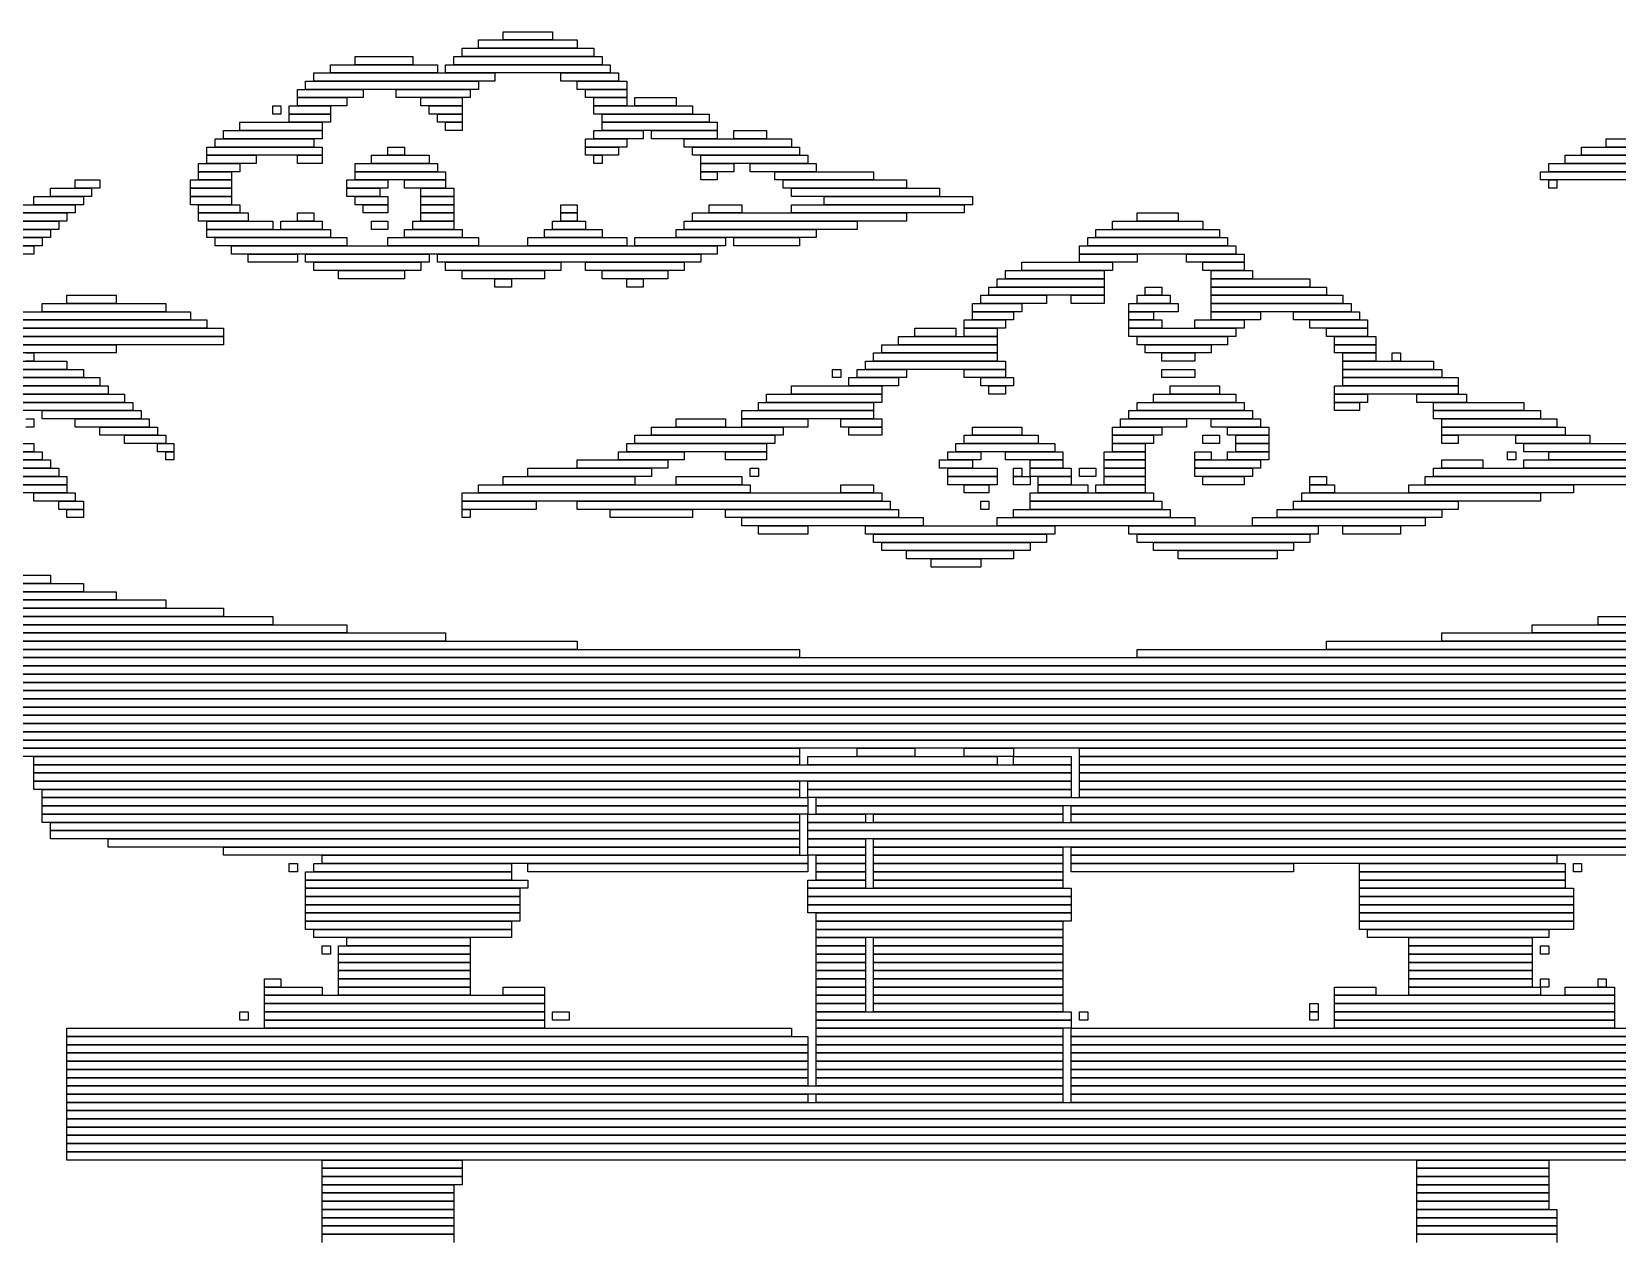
# Model space of a CAD drawing. Extents: x 292 to 731, y 307 to 718.
# Drawn here: x 391.7 to 584.3, y 571.5 to 718 of the extents above; entities that cross this region are included whole.
import ezdxf

# ---------------------------------------------------------------- set-up
doc = ezdxf.new("R2010")
doc.units = 0

msp = doc.modelspace()

# ---------------------------------------------------------------- linework, layer by layer
for p, q in [((446, 717), (458, 717)), ((446, 716), (446, 717)), ((449, 718), (455, 718)), ((449, 717), (449, 718)), ((455, 717), (449, 717)), ((455, 718), (455, 717)), ((458, 717), (458, 716)), ((431, 715), (438, 715)), ((431, 714), (431, 715)), ((438, 715), (438, 714)), ((443, 715), (461, 715)), ((443, 714), (443, 715)), ((444, 716), (460, 716)), ((444, 715), (444, 716)), ((460, 715), (444, 715)), ((458, 716), (446, 716)), ((460, 716), (460, 715)), ((461, 715), (461, 714)), ((426, 713), (448, 713)), ((426, 712), (426, 713)), ((428, 714), (441, 714)), ((428, 713), (428, 714)), ((441, 713), (428, 713)), ((438, 714), (431, 714)), ((441, 714), (441, 713)), ((442, 714), (462, 714)), ((442, 713), (442, 714)), ((462, 713), (442, 713)), ((461, 714), (443, 714)), ((448, 713), (448, 712)), ((456, 713), (463, 713)), ((456, 712), (456, 713)), ((462, 714), (462, 713)), ((463, 713), (463, 712)), ((424, 711), (432, 711)), ((424, 710), (424, 711)), ((425, 712), (446, 712)), ((425, 711), (425, 712)), ((446, 711), (425, 711)), ((448, 712), (426, 712)), ((432, 711), (432, 710)), ((436, 711), (445, 711)), ((436, 710), (436, 711)), ((445, 711), (445, 710)), ((446, 712), (446, 711)), ((463, 712), (456, 712)), ((458, 712), (464, 712)), ((458, 711), (458, 712)), ((464, 711), (458, 711)), ((459, 711), (464, 711)), ((459, 710), (459, 711)), ((464, 712), (464, 711)), ((464, 711), (464, 710)), ((421, 709), (422, 709)), ((421, 708), (421, 709)), ((422, 709), (422, 708)), ((423, 709), (428, 709)), ((423, 708), (423, 709)), ((432, 710), (424, 710)), ((424, 710), (430, 710)), ((424, 709), (424, 710)), ((430, 709), (424, 709)), ((428, 709), (428, 708)), ((430, 710), (430, 709)), ((445, 710), (436, 710)), ((439, 710), (444, 710)), ((439, 709), (439, 710)), ((444, 709), (439, 709)), ((440, 709), (444, 709)), ((440, 708), (440, 709)), ((444, 710), (444, 709)), ((444, 709), (444, 708)), ((464, 710), (459, 710)), ((460, 710), (464, 710)), ((460, 709), (460, 710)), ((464, 709), (460, 709)), ((460, 709), (472, 709)), ((460, 708), (460, 709)), ((464, 710), (464, 709)), ((465, 710), (470, 710)), ((465, 709), (465, 710)), ((470, 709), (465, 709)), ((470, 710), (470, 709)), ((472, 709), (472, 708)), ((417, 707), (427, 707)), ((417, 706), (417, 707)), ((422, 708), (421, 708)), ((428, 708), (423, 708)), ((423, 708), (428, 708)), ((423, 707), (423, 708)), ((428, 707), (423, 707)), ((427, 707), (427, 706)), ((428, 708), (428, 707)), ((444, 708), (440, 708)), ((441, 708), (444, 708)), ((441, 707), (441, 708)), ((444, 707), (441, 707)), ((442, 707), (444, 707)), ((442, 706), (442, 707)), ((444, 708), (444, 707)), ((444, 707), (444, 706)), ((472, 708), (460, 708)), ((461, 708), (474, 708)), ((461, 707), (461, 708)), ((474, 707), (461, 707)), ((461, 707), (475, 707)), ((461, 706), (461, 707)), ((474, 708), (474, 707)), ((475, 707), (475, 706)), ((414, 705), (426, 705)), ((414, 704), (414, 705)), ((415, 706), (427, 706)), ((415, 705), (415, 706)), ((427, 705), (415, 705)), ((427, 706), (417, 706)), ((426, 705), (426, 704)), ((427, 706), (427, 705)), ((444, 706), (442, 706)), ((459, 705), (464, 705)), ((459, 704), (459, 705)), ((460, 706), (466, 706)), ((460, 705), (460, 706)), ((466, 705), (460, 705)), ((475, 706), (461, 706)), ((464, 705), (464, 704)), ((466, 706), (466, 705)), ((467, 706), (475, 706)), ((467, 705), (467, 706)), ((475, 705), (467, 705)), ((471, 705), (484, 705)), ((471, 704), (471, 705)), ((475, 706), (475, 705)), ((477, 706), (481, 706)), ((477, 705), (477, 706)), ((481, 705), (477, 705)), ((481, 706), (481, 705)), ((484, 705), (484, 704)), ((583, 705), (599, 705)), ((583, 704), (583, 705)), ((413, 704), (427, 704)), ((413, 703), (413, 704)), ((426, 704), (414, 704)), ((427, 704), (427, 703)), ((435, 704), (437, 704)), ((435, 703), (435, 704)), ((437, 704), (437, 703)), ((464, 704), (459, 704)), ((459, 704), (463, 704)), ((459, 703), (459, 704)), ((463, 704), (463, 703)), ((484, 704), (471, 704)), ((472, 704), (485, 704)), ((472, 703), (472, 704)), ((485, 704), (485, 703)), ((580, 704), (601, 704)), ((580, 703), (580, 704)), ((599, 704), (583, 704)), ((412, 702), (417, 702)), ((412, 701), (412, 702)), ((427, 703), (413, 703)), ((413, 703), (419, 703)), ((413, 702), (413, 703)), ((419, 702), (413, 702)), ((417, 702), (417, 701)), ((419, 703), (419, 702)), ((424, 703), (427, 703)), ((424, 702), (424, 703)), ((427, 702), (424, 702)), ((427, 703), (427, 702)), ((431, 702), (441, 702)), ((431, 701), (431, 702)), ((433, 703), (440, 703)), ((433, 702), (433, 703)), ((440, 702), (433, 702)), ((437, 703), (435, 703)), ((440, 703), (440, 702)), ((441, 702), (441, 701)), ((463, 703), (459, 703)), ((460, 703), (461, 703)), ((460, 702), (460, 703)), ((461, 702), (460, 702)), ((461, 703), (461, 702)), ((485, 703), (472, 703)), ((473, 703), (486, 703)), ((473, 702), (473, 703)), ((486, 702), (473, 702)), ((473, 702), (477, 702)), ((473, 701), (473, 702)), ((477, 702), (477, 701)), ((479, 702), (487, 702)), ((479, 701), (479, 702)), ((486, 703), (486, 702)), ((487, 702), (487, 701)), ((576, 702), (605, 702)), ((576, 701), (576, 702)), ((578, 703), (603, 703)), ((578, 702), (578, 703)), ((603, 702), (578, 702)), ((601, 703), (580, 703)), ((397, 700), (400, 700)), ((397, 699), (397, 700)), ((400, 700), (400, 699)), ((411, 700), (416, 700)), ((411, 699), (411, 700)), ((417, 701), (412, 701)), ((412, 701), (416, 701)), ((412, 700), (412, 701)), ((416, 700), (412, 700)), ((416, 701), (416, 700)), ((416, 700), (416, 699)), ((430, 700), (435, 700)), ((430, 699), (430, 700)), ((441, 701), (431, 701)), ((431, 701), (442, 701)), ((431, 700), (431, 701)), ((442, 700), (431, 700)), ((435, 700), (435, 699)), ((437, 700), (442, 700)), ((437, 699), (437, 700)), ((442, 701), (442, 700)), ((442, 700), (442, 699)), ((477, 701), (473, 701)), ((473, 701), (475, 701)), ((473, 700), (473, 701)), ((475, 700), (473, 700)), ((475, 701), (475, 700)), ((487, 701), (479, 701)), ((482, 701), (494, 701)), ((482, 700), (482, 701)), ((494, 700), (482, 700)), ((483, 700), (498, 700)), ((483, 699), (483, 700)), ((494, 701), (494, 700)), ((498, 700), (498, 699)), ((575, 701), (607, 701)), ((575, 700), (575, 701)), ((607, 700), (575, 700)), ((605, 701), (576, 701)), ((576, 700), (577, 700)), ((576, 699), (576, 700)), ((577, 700), (577, 699)), ((392, 698), (398, 698)), ((392, 697), (392, 698)), ((394, 699), (399, 699)), ((394, 698), (394, 699)), ((399, 698), (394, 698)), ((400, 699), (397, 699)), ((398, 698), (398, 697)), ((399, 699), (399, 698)), ((416, 699), (411, 699)), ((411, 699), (416, 699)), ((411, 698), (411, 699)), ((416, 698), (411, 698)), ((411, 698), (416, 698)), ((411, 697), (411, 698)), ((416, 699), (416, 698)), ((416, 698), (416, 697)), ((435, 699), (430, 699)), ((430, 699), (434, 699)), ((430, 698), (430, 699)), ((434, 698), (430, 698)), ((431, 698), (435, 698)), ((431, 697), (431, 698)), ((434, 699), (434, 698)), ((435, 698), (435, 697)), ((442, 699), (437, 699)), ((439, 699), (443, 699)), ((439, 698), (439, 699)), ((443, 698), (439, 698)), ((439, 698), (443, 698)), ((439, 697), (439, 698)), ((443, 699), (443, 698)), ((443, 698), (443, 697)), ((498, 699), (483, 699)), ((484, 699), (502, 699)), ((484, 698), (484, 699)), ((502, 698), (484, 698)), ((488, 698), (506, 698)), ((488, 697), (488, 698)), ((502, 699), (502, 698)), ((506, 698), (506, 697)), ((577, 699), (576, 699)), ((388, 696), (396, 696)), ((390, 697), (397, 697)), ((397, 696), (390, 696)), ((398, 697), (392, 697)), ((396, 696), (396, 695)), ((397, 697), (397, 696)), ((416, 697), (411, 697)), ((412, 697), (417, 697)), ((412, 696), (412, 697)), ((417, 696), (412, 696)), ((412, 696), (418, 696)), ((412, 695), (412, 696)), ((417, 697), (417, 696)), ((418, 696), (418, 695)), ((424, 696), (426, 696)), ((424, 695), (424, 696)), ((426, 696), (426, 695)), ((435, 697), (431, 697)), ((432, 697), (435, 697)), ((432, 696), (432, 697)), ((435, 696), (432, 696)), ((435, 697), (435, 696)), ((443, 697), (439, 697)), ((439, 697), (443, 697)), ((439, 696), (439, 697)), ((443, 696), (439, 696)), ((439, 696), (443, 696)), ((439, 695), (439, 696)), ((443, 697), (443, 696)), ((443, 696), (443, 695)), ((456, 697), (458, 697)), ((456, 696), (456, 697)), ((458, 696), (456, 696)), ((456, 696), (458, 696)), ((456, 695), (456, 696)), ((458, 697), (458, 696)), ((458, 696), (458, 695)), ((472, 696), (498, 696)), ((472, 695), (472, 696)), ((474, 697), (478, 697)), ((474, 696), (474, 697)), ((478, 696), (474, 696)), ((478, 697), (478, 696)), ((484, 697), (505, 697)), ((484, 696), (484, 697)), ((505, 696), (484, 696)), ((506, 697), (488, 697)), ((498, 696), (498, 695)), ((505, 697), (505, 696)), ((526, 696), (531, 696)), ((526, 695), (526, 696)), ((531, 696), (531, 695)), ((385, 694), (394, 694)), ((387, 695), (395, 695)), ((395, 694), (387, 694)), ((396, 695), (388, 695)), ((394, 694), (394, 693)), ((395, 695), (395, 694)), ((418, 695), (412, 695)), ((413, 695), (421, 695)), ((413, 694), (413, 695)), ((421, 694), (413, 694)), ((413, 694), (428, 694)), ((413, 693), (413, 694)), ((421, 695), (421, 694)), ((422, 695), (427, 695)), ((422, 694), (422, 695)), ((427, 694), (422, 694)), ((426, 695), (424, 695)), ((427, 695), (427, 694)), ((428, 694), (428, 693)), ((433, 695), (435, 695)), ((433, 694), (433, 695)), ((435, 694), (433, 694)), ((435, 695), (435, 694)), ((437, 694), (444, 694)), ((437, 693), (437, 694)), ((438, 695), (443, 695)), ((438, 694), (438, 695)), ((443, 694), (438, 694)), ((443, 695), (439, 695)), ((443, 695), (443, 694)), ((444, 694), (444, 693)), ((454, 694), (461, 694)), ((454, 693), (454, 694)), ((455, 695), (459, 695)), ((455, 694), (455, 695)), ((459, 694), (455, 694)), ((458, 695), (456, 695)), ((459, 695), (459, 694)), ((461, 694), (461, 693)), ((470, 694), (487, 694)), ((470, 693), (470, 694)), ((471, 695), (492, 695)), ((471, 694), (471, 695)), ((492, 694), (471, 694)), ((498, 695), (472, 695)), ((487, 694), (487, 693)), ((492, 695), (492, 694)), ((521, 694), (536, 694)), ((521, 693), (521, 694)), ((523, 695), (534, 695)), ((523, 694), (523, 695)), ((534, 694), (523, 694)), ((531, 695), (526, 695)), ((534, 695), (534, 694)), ((536, 694), (536, 693)), ((383, 692), (392, 692)), ((384, 693), (393, 693)), ((393, 692), (384, 692)), ((394, 693), (385, 693)), ((392, 692), (392, 691)), ((393, 693), (393, 692)), ((428, 693), (413, 693)), ((414, 693), (430, 693)), ((414, 692), (414, 693)), ((430, 692), (414, 692)), ((416, 692), (475, 692)), ((416, 691), (416, 692)), ((430, 693), (430, 692)), ((435, 693), (446, 693)), ((435, 692), (435, 693)), ((446, 692), (435, 692)), ((444, 693), (437, 693)), ((446, 693), (446, 692)), ((452, 693), (464, 693)), ((452, 692), (452, 693)), ((464, 692), (452, 692)), ((461, 693), (454, 693)), ((464, 693), (464, 692)), ((465, 693), (476, 693)), ((465, 692), (465, 693)), ((476, 692), (465, 692)), ((487, 693), (470, 693)), ((475, 692), (475, 691)), ((476, 693), (476, 692)), ((477, 693), (485, 693)), ((477, 692), (477, 693)), ((485, 692), (477, 692)), ((485, 693), (485, 692)), ((519, 692), (538, 692)), ((519, 691), (519, 692)), ((520, 693), (537, 693)), ((520, 692), (520, 693)), ((537, 692), (520, 692)), ((536, 693), (521, 693)), ((537, 693), (537, 692)), ((538, 692), (538, 691)), ((392, 691), (383, 691)), ((475, 691), (416, 691)), ((418, 691), (424, 691)), ((418, 690), (418, 691)), ((424, 690), (418, 690)), ((424, 691), (424, 690)), ((425, 691), (440, 691)), ((425, 690), (425, 691)), ((440, 690), (425, 690)), ((426, 690), (439, 690)), ((426, 689), (426, 690)), ((439, 690), (439, 689)), ((440, 691), (440, 690)), ((441, 691), (473, 691)), ((441, 690), (441, 691)), ((473, 690), (441, 690)), ((442, 690), (456, 690)), ((442, 689), (442, 690)), ((456, 690), (456, 689)), ((459, 690), (471, 690)), ((459, 689), (459, 690)), ((471, 690), (471, 689)), ((473, 691), (473, 690)), ((512, 690), (523, 690)), ((512, 689), (512, 690)), ((538, 691), (519, 691)), ((519, 691), (526, 691)), ((519, 690), (519, 691)), ((526, 690), (519, 690)), ((523, 690), (523, 689)), ((526, 691), (526, 690)), ((532, 691), (539, 691)), ((532, 690), (532, 691)), ((539, 690), (532, 690)), ((534, 690), (539, 690)), ((534, 689), (534, 690)), ((539, 691), (539, 690)), ((539, 690), (539, 689)), ((439, 689), (426, 689)), ((429, 689), (437, 689)), ((429, 688), (429, 689)), ((437, 688), (429, 688)), ((437, 689), (437, 688)), ((456, 689), (442, 689)), ((444, 689), (454, 689)), ((444, 688), (444, 689)), ((454, 688), (444, 688)), ((448, 688), (450, 688)), ((448, 687), (448, 688)), ((450, 688), (450, 687)), ((454, 689), (454, 688)), ((471, 689), (459, 689)), ((461, 689), (469, 689)), ((461, 688), (461, 689)), ((469, 688), (461, 688)), ((464, 688), (466, 688)), ((464, 687), (464, 688)), ((466, 688), (466, 687)), ((469, 689), (469, 688)), ((509, 688), (522, 688)), ((509, 687), (509, 688)), ((510, 689), (522, 689)), ((510, 688), (510, 689)), ((522, 688), (510, 688)), ((523, 689), (512, 689)), ((522, 689), (522, 688)), ((522, 688), (522, 687)), ((539, 689), (534, 689)), ((535, 689), (540, 689)), ((535, 688), (535, 689)), ((540, 688), (535, 688)), ((535, 688), (547, 688)), ((535, 687), (535, 688)), ((540, 689), (540, 688)), ((547, 688), (547, 687)), ((396, 686), (402, 686)), ((396, 685), (396, 686)), ((402, 686), (402, 685)), ((450, 687), (448, 687)), ((466, 687), (464, 687)), ((507, 686), (515, 686)), ((507, 685), (507, 686)), ((508, 687), (522, 687)), ((508, 686), (508, 687)), ((522, 686), (508, 686)), ((522, 687), (509, 687)), ((515, 686), (515, 685)), ((518, 686), (522, 686)), ((518, 685), (518, 686)), ((522, 687), (522, 686)), ((522, 686), (522, 685)), ((526, 686), (530, 686)), ((526, 685), (526, 686)), ((527, 687), (529, 687)), ((527, 686), (527, 687)), ((529, 686), (527, 686)), ((529, 687), (529, 686)), ((530, 686), (530, 685)), ((547, 687), (535, 687)), ((535, 687), (549, 687)), ((535, 686), (535, 687)), ((549, 686), (535, 686)), ((535, 686), (551, 686)), ((535, 685), (535, 686)), ((549, 687), (549, 686)), ((551, 686), (551, 685)), ((390, 684), (411, 684)), ((393, 685), (408, 685)), ((393, 684), (393, 685)), ((408, 684), (393, 684)), ((402, 685), (396, 685)), ((408, 685), (408, 684)), ((411, 684), (411, 683)), ((506, 685), (512, 685)), ((506, 684), (506, 685)), ((512, 684), (506, 684)), ((506, 684), (511, 684)), ((506, 683), (506, 684)), ((515, 685), (507, 685)), ((511, 684), (511, 683)), ((512, 685), (512, 684)), ((522, 685), (518, 685)), ((525, 685), (531, 685)), ((525, 684), (525, 685)), ((531, 684), (525, 684)), ((525, 684), (528, 684)), ((525, 683), (525, 684)), ((530, 685), (526, 685)), ((528, 684), (528, 683)), ((531, 685), (531, 684)), ((551, 685), (535, 685)), ((535, 685), (552, 685)), ((535, 684), (535, 685)), ((552, 684), (535, 684)), ((535, 684), (541, 684)), ((535, 683), (535, 684)), ((541, 684), (541, 683)), ((545, 684), (553, 684)), ((545, 683), (545, 684)), ((552, 685), (552, 684)), ((553, 684), (553, 683)), ((386, 682), (415, 682)), ((388, 683), (413, 683)), ((413, 682), (388, 682)), ((411, 683), (390, 683)), ((413, 683), (413, 682)), ((415, 682), (415, 681)), ((499, 682), (504, 682)), ((499, 681), (499, 682)), ((504, 682), (504, 681)), ((505, 683), (510, 683)), ((505, 682), (505, 683)), ((510, 682), (505, 682)), ((505, 682), (509, 682)), ((505, 681), (505, 682)), ((511, 683), (506, 683)), ((509, 682), (509, 681)), ((510, 683), (510, 682)), ((528, 683), (525, 683)), ((525, 683), (529, 683)), ((525, 682), (525, 683)), ((529, 682), (525, 682)), ((525, 682), (538, 682)), ((525, 681), (525, 682)), ((529, 683), (529, 682)), ((533, 683), (539, 683)), ((533, 682), (533, 683)), ((539, 682), (533, 682)), ((541, 683), (535, 683)), ((538, 682), (538, 681)), ((539, 683), (539, 682)), ((553, 683), (545, 683)), ((547, 683), (554, 683)), ((547, 682), (547, 683)), ((554, 682), (547, 682)), ((549, 682), (554, 682)), ((549, 681), (549, 682)), ((554, 683), (554, 682)), ((554, 682), (554, 681)), ((383, 680), (402, 680)), ((385, 681), (415, 681)), ((415, 680), (385, 680)), ((415, 681), (386, 681)), ((402, 680), (402, 679)), ((415, 681), (415, 680)), ((495, 680), (509, 680)), ((495, 679), (495, 680)), ((497, 681), (509, 681)), ((497, 680), (497, 681)), ((509, 680), (497, 680)), ((504, 681), (499, 681)), ((509, 681), (505, 681)), ((509, 681), (509, 680)), ((509, 680), (509, 679)), ((538, 681), (525, 681)), ((526, 681), (537, 681)), ((526, 680), (526, 681)), ((537, 680), (526, 680)), ((527, 680), (535, 680)), ((527, 679), (527, 680)), ((535, 680), (535, 679)), ((537, 681), (537, 680)), ((554, 681), (549, 681)), ((550, 681), (555, 681)), ((550, 680), (550, 681)), ((555, 680), (550, 680)), ((550, 680), (555, 680)), ((550, 679), (550, 680)), ((555, 681), (555, 680)), ((555, 680), (555, 679)), ((402, 679), (383, 679)), ((385, 678), (396, 678)), ((391, 679), (392, 679)), ((392, 678), (391, 678)), ((392, 679), (392, 678)), ((396, 678), (396, 677)), ((493, 678), (510, 678)), ((493, 677), (493, 678)), ((494, 679), (509, 679)), ((494, 678), (494, 679)), ((509, 678), (494, 678)), ((509, 679), (495, 679)), ((509, 679), (509, 678)), ((510, 678), (510, 677)), ((535, 679), (527, 679)), ((529, 679), (533, 679)), ((529, 678), (529, 679)), ((533, 678), (529, 678)), ((533, 679), (533, 678)), ((555, 679), (550, 679)), ((551, 679), (555, 679)), ((551, 678), (551, 679)), ((555, 678), (551, 678)), ((551, 678), (562, 678)), ((551, 677), (551, 678)), ((555, 679), (555, 678)), ((557, 679), (558, 679)), ((557, 678), (557, 679)), ((558, 678), (557, 678)), ((558, 679), (558, 678)), ((562, 678), (562, 677)), ((377, 677), (398, 677)), ((396, 677), (385, 677)), ((398, 677), (398, 676)), ((489, 677), (490, 677)), ((489, 676), (489, 677)), ((490, 677), (490, 676)), ((492, 677), (498, 677)), ((492, 676), (492, 677)), ((510, 677), (493, 677)), ((498, 677), (498, 676)), ((505, 677), (510, 677)), ((505, 676), (505, 677)), ((510, 677), (510, 676)), ((529, 677), (533, 677)), ((529, 676), (529, 677)), ((533, 677), (533, 676)), ((562, 677), (551, 677)), ((551, 677), (563, 677)), ((551, 676), (551, 677)), ((563, 677), (563, 676)), ((373, 676), (400, 676)), ((400, 675), (373, 675)), ((398, 676), (377, 676)), ((384, 675), (401, 675)), ((400, 676), (400, 675)), ((401, 675), (401, 674)), ((484, 675), (495, 675)), ((484, 674), (484, 675)), ((490, 676), (489, 676)), ((491, 676), (497, 676)), ((491, 675), (491, 676)), ((497, 675), (491, 675)), ((498, 676), (492, 676)), ((495, 675), (495, 674)), ((497, 676), (497, 675)), ((510, 676), (505, 676)), ((507, 676), (511, 676)), ((507, 675), (507, 676)), ((511, 675), (507, 675)), ((508, 675), (510, 675)), ((508, 674), (508, 675)), ((510, 675), (510, 674)), ((511, 676), (511, 675)), ((533, 676), (529, 676)), ((530, 675), (536, 675)), ((530, 674), (530, 675)), ((536, 675), (536, 674)), ((550, 675), (565, 675)), ((550, 674), (550, 675)), ((563, 676), (551, 676)), ((551, 676), (565, 676)), ((551, 675), (551, 676)), ((565, 675), (551, 675)), ((565, 676), (565, 675)), ((565, 675), (565, 674)), ((401, 674), (384, 674)), ((386, 674), (403, 674)), ((403, 673), (386, 673)), ((389, 673), (404, 673)), ((403, 674), (403, 673)), ((404, 673), (404, 672)), ((480, 673), (494, 673)), ((480, 672), (480, 673)), ((481, 674), (495, 674)), ((481, 673), (481, 674)), ((495, 673), (481, 673)), ((495, 674), (484, 674)), ((494, 673), (494, 672)), ((495, 674), (495, 673)), ((510, 674), (508, 674)), ((526, 673), (539, 673)), ((526, 672), (526, 673)), ((528, 674), (538, 674)), ((528, 673), (528, 674)), ((538, 673), (528, 673)), ((536, 674), (530, 674)), ((538, 674), (538, 673)), ((539, 673), (539, 672)), ((565, 674), (550, 674)), ((550, 674), (554, 674)), ((550, 673), (550, 674)), ((554, 673), (550, 673)), ((550, 673), (553, 673)), ((550, 672), (550, 673)), ((553, 673), (553, 672)), ((554, 674), (554, 673)), ((560, 674), (566, 674)), ((560, 673), (560, 674)), ((566, 673), (560, 673)), ((562, 673), (573, 673)), ((562, 672), (562, 673)), ((566, 674), (566, 673)), ((573, 673), (573, 672)), ((404, 672), (389, 672)), ((391, 671), (392, 671)), ((392, 671), (392, 670)), ((393, 672), (405, 672)), ((393, 671), (393, 672)), ((405, 671), (393, 671)), ((397, 671), (406, 671)), ((397, 670), (397, 671)), ((405, 672), (405, 671)), ((406, 671), (406, 670)), ((470, 671), (476, 671)), ((470, 670), (470, 671)), ((476, 671), (476, 670)), ((478, 672), (494, 672)), ((478, 671), (478, 672)), ((494, 671), (478, 671)), ((478, 671), (486, 671)), ((478, 670), (478, 671)), ((494, 672), (480, 672)), ((486, 671), (486, 670)), ((490, 671), (495, 671)), ((490, 670), (490, 671)), ((494, 672), (494, 671)), ((495, 671), (495, 670)), ((524, 671), (532, 671)), ((524, 670), (524, 671)), ((525, 672), (540, 672)), ((525, 671), (525, 672)), ((540, 671), (525, 671)), ((539, 672), (526, 672)), ((532, 671), (532, 670)), ((535, 671), (541, 671)), ((535, 670), (535, 671)), ((540, 672), (540, 671)), ((541, 671), (541, 670)), ((553, 672), (550, 672)), ((573, 672), (562, 672)), ((562, 672), (575, 672)), ((562, 671), (562, 672)), ((575, 671), (562, 671)), ((563, 671), (577, 671)), ((563, 670), (563, 671)), ((575, 672), (575, 671)), ((577, 671), (577, 670)), ((392, 670), (391, 670)), ((406, 670), (397, 670)), ((400, 670), (407, 670)), ((400, 669), (400, 670)), ((407, 669), (400, 669)), ((403, 669), (408, 669)), ((403, 668), (403, 669)), ((407, 670), (407, 669)), ((408, 669), (408, 668)), ((465, 669), (482, 669)), ((465, 668), (465, 669)), ((467, 670), (483, 670)), ((467, 669), (467, 670)), ((483, 669), (467, 669)), ((476, 670), (470, 670)), ((486, 670), (478, 670)), ((482, 669), (482, 668)), ((483, 670), (483, 669)), ((495, 670), (490, 670)), ((491, 670), (495, 670)), ((491, 669), (491, 670)), ((495, 669), (491, 669)), ((495, 670), (495, 669)), ((505, 669), (514, 669)), ((505, 668), (505, 669)), ((506, 670), (512, 670)), ((506, 669), (506, 670)), ((512, 669), (506, 669)), ((512, 670), (512, 669)), ((514, 669), (514, 668)), ((523, 670), (529, 670)), ((523, 669), (523, 670)), ((529, 669), (523, 669)), ((523, 669), (528, 669)), ((523, 668), (523, 669)), ((532, 670), (524, 670)), ((528, 669), (528, 668)), ((529, 670), (529, 669)), ((534, 669), (536, 669)), ((534, 668), (534, 669)), ((541, 670), (535, 670)), ((536, 669), (536, 668)), ((537, 670), (542, 670)), ((537, 669), (537, 670)), ((542, 669), (537, 669)), ((538, 669), (542, 669)), ((538, 668), (538, 669)), ((542, 670), (542, 669)), ((542, 669), (542, 668)), ((577, 670), (563, 670)), ((563, 670), (578, 670)), ((563, 669), (563, 670)), ((578, 669), (563, 669)), ((563, 669), (565, 669)), ((563, 668), (563, 669)), ((565, 669), (565, 668)), ((572, 669), (581, 669)), ((572, 668), (572, 669)), ((578, 670), (578, 669)), ((581, 669), (581, 668)), ((380, 668), (392, 668)), ((392, 667), (380, 667)), ((381, 667), (393, 667)), ((392, 668), (392, 667)), ((393, 667), (393, 666)), ((408, 668), (403, 668)), ((407, 668), (409, 668)), ((407, 667), (407, 668)), ((409, 667), (407, 667)), ((408, 667), (409, 667)), ((408, 666), (408, 667)), ((409, 668), (409, 667)), ((409, 667), (409, 666)), ((463, 667), (471, 667)), ((463, 666), (463, 667)), ((464, 668), (481, 668)), ((464, 667), (464, 668)), ((481, 667), (464, 667)), ((482, 668), (465, 668)), ((471, 667), (471, 666)), ((476, 667), (481, 667)), ((476, 666), (476, 667)), ((481, 668), (481, 667)), ((481, 667), (481, 666)), ((503, 667), (507, 667)), ((503, 666), (503, 667)), ((504, 668), (516, 668)), ((504, 667), (504, 668)), ((516, 667), (504, 667)), ((514, 668), (505, 668)), ((507, 667), (507, 666)), ((510, 667), (517, 667)), ((510, 666), (510, 667)), ((516, 668), (516, 667)), ((517, 667), (517, 666)), ((522, 667), (527, 667)), ((522, 666), (522, 667)), ((528, 668), (523, 668)), ((523, 668), (527, 668)), ((523, 667), (523, 668)), ((527, 667), (523, 667)), ((527, 668), (527, 667)), ((527, 667), (527, 666)), ((533, 667), (535, 667)), ((533, 666), (533, 667)), ((536, 668), (534, 668)), ((535, 667), (535, 666)), ((537, 667), (542, 667)), ((537, 666), (537, 667)), ((542, 668), (538, 668)), ((538, 668), (542, 668)), ((538, 667), (538, 668)), ((542, 667), (538, 667)), ((542, 668), (542, 667)), ((542, 667), (542, 666)), ((565, 668), (563, 668)), ((571, 667), (572, 667)), ((571, 666), (571, 667)), ((581, 668), (572, 668)), ((572, 667), (572, 666)), ((573, 668), (588, 668)), ((573, 667), (573, 668)), ((588, 667), (573, 667)), ((576, 667), (591, 667)), ((576, 666), (576, 667)), ((393, 666), (381, 666)), ((383, 666), (394, 666)), ((394, 665), (383, 665)), ((385, 665), (395, 665)), ((394, 666), (394, 665)), ((395, 665), (395, 664)), ((409, 666), (408, 666)), ((452, 665), (467, 665)), ((452, 664), (452, 665)), ((458, 666), (469, 666)), ((458, 665), (458, 666)), ((469, 665), (458, 665)), ((471, 666), (463, 666)), ((467, 665), (467, 664)), ((469, 666), (469, 665)), ((481, 666), (476, 666)), ((479, 665), (480, 665)), ((479, 664), (479, 665)), ((480, 665), (480, 664)), ((502, 666), (506, 666)), ((502, 665), (502, 666)), ((506, 665), (502, 665)), ((507, 666), (503, 666)), ((503, 665), (509, 665)), ((503, 664), (503, 665)), ((506, 666), (506, 665)), ((509, 665), (509, 664)), ((517, 666), (510, 666)), ((511, 665), (512, 665)), ((511, 664), (511, 665)), ((512, 665), (512, 664)), ((513, 666), (517, 666)), ((513, 665), (513, 666)), ((517, 665), (513, 665)), ((513, 665), (518, 665)), ((513, 664), (513, 665)), ((517, 666), (517, 665)), ((518, 665), (518, 664)), ((519, 665), (521, 665)), ((519, 664), (519, 665)), ((521, 665), (521, 664)), ((527, 666), (522, 666)), ((522, 666), (527, 666)), ((522, 665), (522, 666)), ((527, 665), (522, 665)), ((522, 665), (527, 665)), ((522, 664), (522, 665)), ((527, 666), (527, 665)), ((527, 665), (527, 664)), ((535, 666), (533, 666)), ((533, 666), (541, 666)), ((533, 665), (533, 666)), ((541, 665), (533, 665)), ((533, 665), (540, 665)), ((533, 664), (533, 665)), ((542, 666), (537, 666)), ((540, 665), (540, 664)), ((541, 666), (541, 665)), ((562, 665), (595, 665)), ((562, 664), (562, 665)), ((563, 666), (568, 666)), ((563, 665), (563, 666)), ((568, 665), (563, 665)), ((568, 666), (568, 665)), ((572, 666), (571, 666)), ((573, 666), (595, 666)), ((573, 665), (573, 666)), ((595, 665), (573, 665)), ((591, 666), (576, 666)), ((395, 664), (385, 664)), ((387, 664), (396, 664)), ((396, 663), (387, 663)), ((390, 663), (396, 663)), ((396, 664), (396, 663)), ((396, 663), (396, 662)), ((446, 663), (479, 663)), ((446, 662), (446, 663)), ((449, 664), (465, 664)), ((449, 663), (449, 664)), ((465, 663), (449, 663)), ((467, 664), (452, 664)), ((465, 664), (465, 663)), ((470, 664), (478, 664)), ((470, 663), (470, 664)), ((478, 663), (470, 663)), ((478, 664), (478, 663)), ((480, 664), (479, 664)), ((479, 663), (479, 662)), ((490, 663), (494, 663)), ((490, 662), (490, 663)), ((494, 663), (494, 662)), ((509, 664), (503, 664)), ((503, 664), (509, 664)), ((503, 663), (503, 664)), ((509, 663), (503, 663)), ((505, 663), (508, 663)), ((505, 662), (505, 663)), ((508, 663), (508, 662)), ((509, 664), (509, 663)), ((512, 664), (511, 664)), ((511, 664), (513, 664)), ((511, 663), (511, 664)), ((513, 663), (511, 663)), ((518, 664), (513, 664)), ((513, 664), (513, 663)), ((514, 664), (518, 664)), ((514, 663), (514, 664)), ((518, 663), (514, 663)), ((514, 663), (520, 663)), ((514, 662), (514, 663)), ((518, 664), (518, 663)), ((521, 664), (519, 664)), ((520, 663), (520, 662)), ((521, 663), (527, 663)), ((521, 662), (521, 663)), ((527, 664), (522, 664)), ((522, 664), (527, 664)), ((522, 663), (522, 664)), ((527, 663), (522, 663)), ((527, 664), (527, 663)), ((527, 663), (527, 662)), ((540, 664), (533, 664)), ((534, 664), (539, 664)), ((534, 663), (534, 664)), ((539, 663), (534, 663)), ((539, 664), (539, 663)), ((547, 664), (549, 664)), ((547, 663), (547, 664)), ((549, 663), (547, 663)), ((547, 663), (550, 663)), ((547, 662), (547, 663)), ((549, 664), (549, 663)), ((550, 663), (550, 662)), ((559, 663), (579, 663)), ((559, 662), (559, 663)), ((561, 664), (589, 664)), ((561, 663), (561, 664)), ((589, 663), (561, 663)), ((595, 664), (562, 664)), ((579, 663), (579, 662)), ((396, 662), (390, 662)), ((392, 662), (397, 662)), ((392, 661), (392, 662)), ((397, 661), (392, 661)), ((395, 661), (398, 661)), ((395, 660), (395, 661)), ((397, 662), (397, 661)), ((398, 661), (398, 660)), ((444, 662), (495, 662)), ((444, 661), (444, 662)), ((495, 661), (444, 661)), ((444, 661), (453, 661)), ((444, 660), (444, 661)), ((479, 662), (446, 662)), ((453, 661), (453, 660)), ((458, 661), (496, 661)), ((458, 660), (458, 661)), ((494, 662), (490, 662)), ((495, 662), (495, 661)), ((496, 661), (496, 660)), ((508, 662), (505, 662)), ((507, 661), (508, 661)), ((507, 660), (507, 661)), ((508, 661), (508, 660)), ((513, 662), (528, 662)), ((513, 661), (513, 662)), ((528, 661), (513, 661)), ((513, 661), (529, 661)), ((513, 660), (513, 661)), ((520, 662), (514, 662)), ((527, 662), (521, 662)), ((528, 662), (528, 661)), ((529, 661), (529, 660)), ((545, 661), (565, 661)), ((545, 660), (545, 661)), ((546, 662), (575, 662)), ((546, 661), (546, 662)), ((575, 661), (546, 661)), ((550, 662), (547, 662)), ((579, 662), (559, 662)), ((565, 661), (565, 660)), ((575, 662), (575, 661)), ((398, 660), (395, 660)), ((396, 660), (398, 660)), ((396, 659), (396, 660)), ((398, 659), (396, 659)), ((398, 660), (398, 659)), ((453, 660), (444, 660)), ((444, 660), (445, 660)), ((444, 659), (444, 660)), ((445, 659), (444, 659)), ((445, 660), (445, 659)), ((496, 660), (458, 660)), ((462, 660), (472, 660)), ((462, 659), (462, 660)), ((472, 659), (462, 659)), ((472, 660), (472, 659)), ((476, 660), (497, 660)), ((476, 659), (476, 660)), ((497, 659), (476, 659)), ((478, 659), (500, 659)), ((478, 658), (478, 659)), ((497, 660), (497, 659)), ((500, 659), (500, 658)), ((508, 660), (507, 660)), ((509, 659), (533, 659)), ((509, 658), (509, 659)), ((511, 660), (530, 660)), ((511, 659), (511, 660)), ((530, 659), (511, 659)), ((529, 660), (513, 660)), ((530, 660), (530, 659)), ((533, 659), (533, 658)), ((540, 659), (561, 659)), ((540, 658), (540, 659)), ((543, 660), (563, 660)), ((543, 659), (543, 660)), ((563, 659), (543, 659)), ((565, 660), (545, 660)), ((561, 659), (561, 658)), ((563, 660), (563, 659)), ((500, 658), (478, 658)), ((480, 658), (486, 658)), ((480, 657), (480, 658)), ((486, 657), (480, 657)), ((486, 658), (486, 657)), ((493, 658), (516, 658)), ((493, 657), (493, 658)), ((516, 657), (493, 657)), ((494, 657), (515, 657)), ((494, 656), (494, 657)), ((533, 658), (509, 658)), ((515, 657), (515, 656)), ((516, 658), (516, 657)), ((525, 658), (548, 658)), ((525, 657), (525, 658)), ((548, 657), (525, 657)), ((526, 657), (547, 657)), ((526, 656), (526, 657)), ((561, 658), (540, 658)), ((547, 657), (547, 656)), ((548, 658), (548, 657)), ((551, 658), (558, 658)), ((551, 657), (551, 658)), ((558, 657), (551, 657)), ((558, 658), (558, 657)), ((515, 656), (494, 656)), ((495, 656), (513, 656)), ((495, 655), (495, 656)), ((513, 655), (495, 655)), ((498, 655), (511, 655)), ((498, 654), (498, 655)), ((511, 655), (511, 654)), ((513, 656), (513, 655)), ((547, 656), (526, 656)), ((528, 656), (545, 656)), ((528, 655), (528, 656)), ((545, 655), (528, 655)), ((531, 655), (543, 655)), ((531, 654), (531, 655)), ((543, 655), (543, 654)), ((545, 656), (545, 655)), ((511, 654), (498, 654)), ((501, 654), (507, 654)), ((501, 653), (501, 654)), ((507, 653), (501, 653)), ((507, 654), (507, 653)), ((543, 654), (531, 654)), ((374, 652), (394, 652)), ((394, 652), (394, 651)), ((394, 651), (374, 651)), ((374, 651), (398, 651)), ((398, 650), (374, 650)), ((375, 650), (402, 650)), ((398, 651), (398, 650)), ((402, 650), (402, 649)), ((402, 649), (375, 649)), ((375, 649), (408, 649)), ((408, 648), (375, 648)), ((376, 648), (415, 648)), ((408, 649), (408, 648)), ((415, 648), (415, 647)), ((415, 647), (376, 647)), ((376, 647), (421, 647)), ((421, 646), (376, 646)), ((377, 646), (430, 646)), ((421, 647), (421, 646)), ((430, 646), (430, 645)), ((574, 646), (627, 646)), ((574, 645), (574, 646)), ((582, 647), (628, 647)), ((582, 646), (582, 647)), ((628, 646), (582, 646)), ((430, 645), (377, 645)), ((377, 645), (442, 645)), ((442, 644), (377, 644)), ((378, 644), (458, 644)), ((442, 645), (442, 644)), ((458, 644), (458, 643)), ((549, 644), (626, 644)), ((549, 643), (549, 644)), ((563, 645), (627, 645)), ((563, 644), (563, 645)), ((627, 644), (563, 644)), ((627, 645), (574, 645)), ((458, 643), (378, 643)), ((378, 643), (485, 643)), ((485, 642), (378, 642)), ((379, 642), (625, 642)), ((485, 643), (485, 642)), ((526, 643), (626, 643)), ((526, 642), (526, 643)), ((626, 642), (526, 642)), ((626, 643), (549, 643)), ((625, 641), (379, 641)), ((381, 641), (623, 641)), ((623, 640), (381, 640)), ((381, 640), (623, 640)), ((623, 639), (381, 639)), ((382, 639), (622, 639)), ((622, 638), (382, 638)), ((382, 638), (622, 638)), ((622, 637), (382, 637)), ((382, 637), (621, 637)), ((621, 636), (382, 636)), ((383, 636), (621, 636)), ((621, 635), (383, 635)), ((383, 635), (620, 635)), ((620, 634), (383, 634)), ((384, 634), (620, 634)), ((620, 633), (384, 633)), ((384, 633), (620, 633)), ((620, 632), (384, 632)), ((385, 632), (619, 632)), ((619, 631), (385, 631)), ((389, 631), (485, 631)), ((485, 630), (389, 630)), ((392, 630), (485, 630)), ((392, 629), (392, 630)), ((485, 631), (485, 630)), ((485, 630), (485, 629)), ((486, 630), (509, 630)), ((486, 629), (486, 630)), ((492, 631), (499, 631)), ((492, 630), (492, 631)), ((499, 630), (492, 630)), ((499, 631), (499, 630)), ((505, 631), (511, 631)), ((505, 630), (505, 631)), ((511, 630), (505, 630)), ((509, 630), (509, 629)), ((511, 631), (511, 630)), ((511, 630), (518, 630)), ((511, 629), (511, 630)), ((518, 630), (518, 629)), ((519, 631), (613, 631)), ((519, 630), (519, 631)), ((613, 630), (519, 630)), ((519, 630), (612, 630)), ((519, 629), (519, 630)), ((485, 629), (392, 629)), ((392, 629), (518, 629)), ((392, 628), (392, 629)), ((518, 628), (392, 628)), ((392, 628), (518, 628)), ((392, 627), (392, 628)), ((509, 629), (486, 629)), ((518, 629), (511, 629)), ((518, 629), (518, 628)), ((518, 628), (518, 627)), ((612, 629), (519, 629)), ((519, 629), (612, 629)), ((519, 628), (519, 629)), ((612, 628), (519, 628)), ((519, 628), (612, 628)), ((519, 627), (519, 628)), ((518, 627), (392, 627)), ((392, 627), (485, 627)), ((392, 626), (392, 627)), ((485, 626), (392, 626)), ((393, 626), (485, 626)), ((393, 625), (393, 626)), ((485, 627), (485, 626)), ((485, 626), (485, 625)), ((486, 627), (518, 627)), ((486, 626), (486, 627)), ((518, 626), (486, 626)), ((486, 626), (518, 626)), ((486, 625), (486, 626)), ((518, 627), (518, 626)), ((518, 626), (518, 625)), ((612, 627), (519, 627)), ((519, 627), (612, 627)), ((519, 626), (519, 627)), ((612, 626), (519, 626)), ((519, 626), (611, 626)), ((519, 625), (519, 626)), ((485, 625), (393, 625)), ((393, 625), (486, 625)), ((393, 624), (393, 625)), ((518, 625), (486, 625)), ((486, 625), (486, 624)), ((487, 625), (611, 625)), ((487, 624), (487, 625)), ((611, 625), (519, 625)), ((486, 624), (393, 624)), ((393, 624), (486, 624)), ((393, 623), (393, 624)), ((486, 623), (393, 623)), ((393, 623), (485, 623)), ((393, 622), (393, 623)), ((485, 623), (485, 622)), ((486, 624), (486, 623)), ((486, 623), (493, 623)), ((486, 622), (486, 623)), ((611, 624), (487, 624)), ((487, 624), (517, 624)), ((487, 623), (487, 624)), ((517, 623), (487, 623)), ((493, 623), (493, 622)), ((494, 623), (517, 623)), ((494, 622), (494, 623)), ((517, 624), (517, 623)), ((517, 623), (517, 622)), ((518, 624), (611, 624)), ((518, 623), (518, 624)), ((611, 623), (518, 623)), ((518, 623), (611, 623)), ((518, 622), (518, 623)), ((485, 622), (393, 622)), ((394, 622), (485, 622)), ((394, 621), (394, 622)), ((485, 621), (394, 621)), ((394, 621), (485, 621)), ((394, 620), (394, 621)), ((485, 622), (485, 621)), ((485, 621), (485, 620)), ((493, 622), (486, 622)), ((486, 622), (611, 622)), ((486, 621), (486, 622)), ((611, 621), (486, 621)), ((486, 621), (610, 621)), ((486, 620), (486, 621)), ((517, 622), (494, 622)), ((611, 622), (518, 622)), ((485, 620), (394, 620)), ((401, 620), (485, 620)), ((401, 619), (401, 620)), ((485, 619), (401, 619)), ((415, 619), (485, 619)), ((415, 618), (415, 619)), ((485, 620), (485, 619)), ((485, 619), (485, 618)), ((610, 620), (486, 620)), ((486, 620), (493, 620)), ((486, 619), (486, 620)), ((493, 619), (486, 619)), ((486, 619), (493, 619)), ((486, 618), (486, 619)), ((493, 620), (493, 619)), ((493, 619), (493, 618)), ((494, 620), (602, 620)), ((494, 619), (494, 620)), ((602, 619), (494, 619)), ((494, 619), (517, 619)), ((494, 618), (494, 619)), ((517, 619), (517, 618)), ((518, 619), (591, 619)), ((518, 618), (518, 619)), ((485, 618), (415, 618)), ((423, 617), (424, 617)), ((423, 616), (423, 617)), ((424, 617), (424, 616)), ((426, 617), (450, 617)), ((426, 616), (426, 617)), ((427, 618), (486, 618)), ((427, 617), (427, 618)), ((486, 617), (427, 617)), ((450, 617), (450, 616)), ((452, 617), (486, 617)), ((452, 616), (452, 617)), ((493, 618), (486, 618)), ((486, 618), (486, 617)), ((486, 617), (486, 616)), ((487, 618), (493, 618)), ((487, 617), (487, 618)), ((493, 617), (487, 617)), ((487, 617), (493, 617)), ((487, 616), (487, 617)), ((493, 618), (493, 617)), ((493, 617), (493, 616)), ((517, 618), (494, 618)), ((494, 618), (517, 618)), ((494, 617), (494, 618)), ((517, 617), (494, 617)), ((494, 617), (517, 617)), ((494, 616), (494, 617)), ((517, 618), (517, 617)), ((517, 617), (517, 616)), ((591, 618), (518, 618)), ((518, 618), (577, 618)), ((518, 617), (518, 618)), ((577, 617), (518, 617)), ((518, 617), (545, 617)), ((518, 616), (518, 617)), ((545, 617), (545, 616)), ((553, 617), (578, 617)), ((553, 616), (553, 617)), ((577, 618), (577, 617)), ((578, 617), (578, 616)), ((579, 617), (580, 617)), ((579, 616), (579, 617)), ((580, 617), (580, 616)), ((424, 616), (423, 616)), ((425, 616), (450, 616)), ((425, 615), (425, 616)), ((450, 615), (425, 615)), ((425, 615), (452, 615)), ((425, 614), (425, 615)), ((450, 616), (426, 616)), ((450, 616), (450, 615)), ((486, 616), (452, 616)), ((452, 615), (452, 614)), ((486, 615), (493, 615)), ((486, 614), (486, 615)), ((493, 616), (487, 616)), ((487, 616), (493, 616)), ((487, 615), (487, 616)), ((493, 615), (487, 615)), ((493, 616), (493, 615)), ((493, 615), (493, 614)), ((517, 616), (494, 616)), ((494, 616), (517, 616)), ((494, 615), (494, 616)), ((517, 615), (494, 615)), ((494, 615), (517, 615)), ((494, 614), (494, 615)), ((517, 616), (517, 615)), ((517, 615), (517, 614)), ((545, 616), (518, 616)), ((578, 616), (553, 616)), ((553, 616), (578, 616)), ((553, 615), (553, 616)), ((578, 615), (553, 615)), ((553, 615), (578, 615)), ((553, 614), (553, 615)), ((578, 616), (578, 615)), ((578, 615), (578, 614)), ((580, 616), (579, 616)), ((452, 614), (425, 614)), ((425, 614), (451, 614)), ((425, 613), (425, 614)), ((451, 613), (425, 613)), ((425, 613), (451, 613)), ((425, 612), (425, 613)), ((451, 614), (451, 613)), ((451, 613), (451, 612)), ((493, 614), (486, 614)), ((486, 614), (518, 614)), ((486, 613), (486, 614)), ((518, 613), (486, 613)), ((486, 613), (518, 613)), ((486, 612), (486, 613)), ((517, 614), (494, 614)), ((518, 614), (518, 613)), ((518, 613), (518, 612)), ((578, 614), (553, 614)), ((553, 614), (579, 614)), ((553, 613), (553, 614)), ((579, 613), (553, 613)), ((553, 613), (579, 613)), ((553, 612), (553, 613)), ((579, 614), (579, 613)), ((579, 613), (579, 612)), ((451, 612), (425, 612)), ((425, 612), (451, 612)), ((425, 611), (425, 612)), ((451, 611), (425, 611)), ((425, 611), (451, 611)), ((425, 610), (425, 611)), ((451, 612), (451, 611)), ((451, 611), (451, 610)), ((518, 612), (486, 612)), ((486, 612), (518, 612)), ((486, 611), (486, 612)), ((518, 611), (486, 611)), ((487, 611), (518, 611)), ((487, 610), (487, 611)), ((518, 612), (518, 611)), ((518, 611), (518, 610)), ((579, 612), (553, 612)), ((553, 612), (579, 612)), ((553, 611), (553, 612)), ((579, 611), (553, 611)), ((553, 611), (579, 611)), ((553, 610), (553, 611)), ((579, 612), (579, 611)), ((579, 611), (579, 610)), ((451, 610), (425, 610)), ((425, 610), (450, 610)), ((425, 609), (425, 610)), ((450, 609), (425, 609)), ((426, 609), (450, 609)), ((426, 608), (426, 609)), ((450, 610), (450, 609)), ((450, 609), (450, 608)), ((518, 610), (487, 610)), ((487, 610), (517, 610)), ((487, 609), (487, 610)), ((517, 609), (487, 609)), ((487, 609), (517, 609)), ((487, 608), (487, 609)), ((517, 610), (517, 609)), ((517, 609), (517, 608)), ((579, 610), (553, 610)), ((553, 610), (579, 610)), ((553, 609), (553, 610)), ((579, 609), (553, 609)), ((554, 609), (576, 609)), ((554, 608), (554, 609)), ((576, 609), (576, 608)), ((579, 610), (579, 609)), ((450, 608), (426, 608)), ((427, 607), (428, 607)), ((427, 606), (427, 607)), ((428, 607), (428, 606)), ((429, 607), (445, 607)), ((429, 606), (429, 607)), ((430, 608), (445, 608)), ((430, 607), (430, 608)), ((445, 607), (430, 607)), ((445, 608), (445, 607)), ((445, 607), (445, 606)), ((517, 608), (487, 608)), ((487, 608), (493, 608)), ((487, 607), (487, 608)), ((493, 607), (487, 607)), ((487, 607), (493, 607)), ((487, 606), (487, 607)), ((493, 608), (493, 607)), ((493, 607), (493, 606)), ((494, 608), (517, 608)), ((494, 607), (494, 608)), ((517, 607), (494, 607)), ((494, 607), (517, 607)), ((494, 606), (494, 607)), ((517, 608), (517, 607)), ((517, 607), (517, 606)), ((576, 608), (554, 608)), ((559, 608), (574, 608)), ((559, 607), (559, 608)), ((574, 607), (559, 607)), ((559, 607), (574, 607)), ((559, 606), (559, 607)), ((574, 608), (574, 607)), ((574, 607), (574, 606)), ((575, 607), (576, 607)), ((575, 606), (575, 607)), ((576, 607), (576, 606)), ((428, 606), (427, 606)), ((445, 606), (429, 606)), ((429, 606), (445, 606)), ((429, 605), (429, 606)), ((445, 605), (429, 605)), ((429, 605), (445, 605)), ((429, 604), (429, 605)), ((445, 606), (445, 605)), ((445, 605), (445, 604)), ((493, 606), (487, 606)), ((487, 606), (493, 606)), ((487, 605), (487, 606)), ((493, 605), (487, 605)), ((487, 605), (493, 605)), ((487, 604), (487, 605)), ((493, 606), (493, 605)), ((493, 605), (493, 604)), ((517, 606), (494, 606)), ((494, 606), (517, 606)), ((494, 605), (494, 606)), ((517, 605), (494, 605)), ((494, 605), (517, 605)), ((494, 604), (494, 605)), ((517, 606), (517, 605)), ((517, 605), (517, 604)), ((574, 606), (559, 606)), ((559, 606), (574, 606)), ((559, 605), (559, 606)), ((574, 605), (559, 605)), ((559, 605), (574, 605)), ((559, 604), (559, 605)), ((574, 606), (574, 605)), ((574, 605), (574, 604)), ((576, 606), (575, 606)), ((420, 603), (422, 603)), ((420, 602), (420, 603)), ((422, 603), (422, 602)), ((445, 604), (429, 604)), ((429, 604), (445, 604)), ((429, 603), (429, 604)), ((445, 603), (429, 603)), ((429, 603), (445, 603)), ((429, 602), (429, 603)), ((445, 604), (445, 603)), ((445, 603), (445, 602)), ((493, 604), (487, 604)), ((487, 604), (493, 604)), ((487, 603), (487, 604)), ((493, 603), (487, 603)), ((487, 603), (493, 603)), ((487, 602), (487, 603)), ((493, 604), (493, 603)), ((493, 603), (493, 602)), ((517, 604), (494, 604)), ((494, 604), (517, 604)), ((494, 603), (494, 604)), ((517, 603), (494, 603)), ((494, 603), (517, 603)), ((494, 602), (494, 603)), ((517, 604), (517, 603)), ((517, 603), (517, 602)), ((574, 604), (559, 604)), ((559, 604), (574, 604)), ((559, 603), (559, 604)), ((574, 603), (559, 603)), ((559, 603), (574, 603)), ((559, 602), (559, 603)), ((574, 604), (574, 603)), ((574, 603), (574, 602)), ((575, 603), (576, 603)), ((575, 602), (575, 603)), ((576, 603), (576, 602)), ((582, 603), (583, 603)), ((582, 602), (582, 603)), ((583, 603), (583, 602)), ((422, 602), (420, 602)), ((420, 602), (427, 602)), ((420, 601), (420, 602)), ((427, 601), (420, 601)), ((420, 601), (454, 601)), ((420, 600), (420, 601)), ((427, 602), (427, 601)), ((445, 602), (429, 602)), ((429, 602), (445, 602)), ((429, 601), (429, 602)), ((445, 601), (429, 601)), ((445, 602), (445, 601)), ((449, 602), (454, 602)), ((449, 601), (449, 602)), ((454, 601), (449, 601)), ((454, 602), (454, 601)), ((454, 601), (454, 600)), ((493, 602), (487, 602)), ((487, 602), (493, 602)), ((487, 601), (487, 602)), ((493, 601), (487, 601)), ((487, 601), (493, 601)), ((487, 600), (487, 601)), ((493, 602), (493, 601)), ((493, 601), (493, 600)), ((517, 602), (494, 602)), ((494, 602), (517, 602)), ((494, 601), (494, 602)), ((517, 601), (494, 601)), ((494, 601), (517, 601)), ((494, 600), (494, 601)), ((517, 602), (517, 601)), ((517, 601), (517, 600)), ((550, 602), (555, 602)), ((550, 601), (550, 602)), ((555, 601), (550, 601)), ((550, 601), (584, 601)), ((550, 600), (550, 601)), ((555, 602), (555, 601)), ((574, 602), (559, 602)), ((559, 602), (575, 602)), ((559, 601), (559, 602)), ((575, 601), (559, 601)), ((576, 602), (575, 602)), ((575, 602), (575, 601)), ((578, 602), (584, 602)), ((578, 601), (578, 602)), ((584, 601), (578, 601)), ((583, 602), (582, 602)), ((584, 602), (584, 601)), ((584, 601), (584, 600)), ((454, 600), (420, 600)), ((420, 600), (454, 600)), ((420, 599), (420, 600)), ((454, 600), (454, 599)), ((493, 600), (487, 600)), ((487, 600), (493, 600)), ((487, 599), (487, 600)), ((493, 600), (493, 599)), ((517, 600), (494, 600)), ((494, 600), (517, 600)), ((494, 599), (494, 600)), ((517, 600), (517, 599)), ((547, 600), (548, 600)), ((547, 599), (547, 600)), ((548, 600), (548, 599)), ((584, 600), (550, 600)), ((550, 600), (584, 600)), ((550, 599), (550, 600)), ((584, 600), (584, 599)), ((417, 599), (418, 599)), ((417, 598), (417, 599)), ((418, 598), (417, 598)), ((418, 599), (418, 598)), ((454, 599), (420, 599)), ((420, 599), (454, 599)), ((420, 598), (420, 599)), ((454, 598), (420, 598)), ((420, 598), (454, 598)), ((420, 597), (420, 598)), ((454, 599), (454, 598)), ((454, 598), (454, 597)), ((455, 599), (457, 599)), ((455, 598), (455, 599)), ((457, 598), (455, 598)), ((457, 599), (457, 598)), ((493, 599), (487, 599)), ((487, 599), (518, 599)), ((487, 598), (487, 599)), ((518, 598), (487, 598)), ((487, 598), (518, 598)), ((487, 597), (487, 598)), ((517, 599), (494, 599)), ((518, 599), (518, 598)), ((518, 598), (518, 597)), ((519, 599), (520, 599)), ((519, 598), (519, 599)), ((520, 598), (519, 598)), ((520, 599), (520, 598)), ((548, 599), (547, 599)), ((547, 599), (548, 599)), ((547, 598), (547, 599)), ((548, 598), (547, 598)), ((548, 599), (548, 598)), ((584, 599), (550, 599)), ((550, 599), (584, 599)), ((550, 598), (550, 599)), ((584, 598), (550, 598)), ((550, 598), (584, 598)), ((550, 597), (550, 598)), ((584, 599), (584, 598)), ((584, 598), (584, 597)), ((396, 597), (484, 597)), ((396, 596), (396, 597)), ((484, 596), (396, 596)), ((396, 596), (486, 596)), ((396, 595), (396, 596)), ((454, 597), (420, 597)), ((484, 597), (484, 596)), ((486, 596), (486, 595)), ((518, 597), (487, 597)), ((487, 597), (517, 597)), ((487, 596), (487, 597)), ((517, 596), (487, 596)), ((487, 596), (517, 596)), ((487, 595), (487, 596)), ((517, 597), (517, 596)), ((517, 596), (517, 595)), ((518, 597), (608, 597)), ((518, 596), (518, 597)), ((608, 596), (518, 596)), ((518, 596), (608, 596)), ((518, 595), (518, 596)), ((584, 597), (550, 597)), ((486, 595), (396, 595)), ((396, 595), (486, 595)), ((396, 594), (396, 595)), ((486, 594), (396, 594)), ((396, 594), (486, 594)), ((396, 593), (396, 594)), ((486, 595), (486, 594)), ((486, 594), (486, 593)), ((517, 595), (487, 595)), ((487, 595), (517, 595)), ((487, 594), (487, 595)), ((517, 594), (487, 594)), ((487, 594), (517, 594)), ((487, 593), (487, 594)), ((517, 595), (517, 594)), ((517, 594), (517, 593)), ((608, 595), (518, 595)), ((518, 595), (608, 595)), ((518, 594), (518, 595)), ((608, 594), (518, 594)), ((518, 594), (608, 594)), ((518, 593), (518, 594)), ((486, 593), (396, 593)), ((396, 593), (486, 593)), ((396, 592), (396, 593)), ((486, 592), (396, 592)), ((396, 592), (486, 592)), ((396, 591), (396, 592)), ((486, 593), (486, 592)), ((486, 592), (486, 591)), ((517, 593), (487, 593)), ((487, 593), (517, 593)), ((487, 592), (487, 593)), ((517, 592), (487, 592)), ((487, 592), (517, 592)), ((487, 591), (487, 592)), ((517, 593), (517, 592)), ((517, 592), (517, 591)), ((608, 593), (518, 593)), ((518, 593), (608, 593)), ((518, 592), (518, 593)), ((608, 592), (518, 592)), ((518, 592), (608, 592)), ((518, 591), (518, 592)), ((486, 591), (396, 591)), ((396, 591), (486, 591)), ((396, 590), (396, 591)), ((486, 590), (396, 590)), ((396, 590), (517, 590)), ((396, 589), (396, 590)), ((486, 591), (486, 590)), ((517, 591), (487, 591)), ((487, 591), (517, 591)), ((487, 590), (487, 591)), ((517, 590), (487, 590)), ((517, 591), (517, 590)), ((517, 590), (517, 589)), ((608, 591), (518, 591)), ((518, 591), (608, 591)), ((518, 590), (518, 591)), ((608, 590), (518, 590)), ((518, 590), (608, 590)), ((518, 589), (518, 590)), ((517, 589), (396, 589)), ((396, 589), (486, 589)), ((396, 588), (396, 589)), ((486, 588), (396, 588)), ((396, 588), (608, 588)), ((396, 587), (396, 588)), ((486, 589), (486, 588)), ((487, 589), (517, 589)), ((487, 588), (487, 589)), ((517, 588), (487, 588)), ((517, 589), (517, 588)), ((608, 589), (518, 589)), ((518, 589), (608, 589)), ((518, 588), (518, 589)), ((608, 588), (518, 588)), ((608, 587), (396, 587)), ((396, 587), (608, 587)), ((396, 586), (396, 587)), ((608, 586), (396, 586)), ((396, 586), (608, 586)), ((396, 585), (396, 586)), ((608, 585), (396, 585)), ((396, 585), (608, 585)), ((396, 584), (396, 585)), ((608, 584), (396, 584)), ((396, 584), (608, 584)), ((396, 583), (396, 584)), ((608, 583), (396, 583)), ((396, 583), (608, 583)), ((396, 582), (396, 583)), ((608, 582), (396, 582)), ((396, 582), (608, 582)), ((396, 581), (396, 582)), ((608, 581), (396, 581)), ((427, 581), (444, 581)), ((427, 580), (427, 581)), ((444, 580), (427, 580)), ((427, 580), (444, 580)), ((427, 579), (427, 580)), ((444, 581), (444, 580)), ((444, 580), (444, 579)), ((560, 581), (576, 581)), ((560, 580), (560, 581)), ((576, 580), (560, 580)), ((560, 580), (576, 580)), ((560, 579), (560, 580)), ((576, 581), (576, 580)), ((576, 580), (576, 579)), ((444, 579), (427, 579)), ((427, 579), (444, 579)), ((427, 578), (427, 579)), ((444, 578), (427, 578)), ((427, 578), (443, 578)), ((427, 577), (427, 578)), ((443, 578), (443, 577)), ((444, 579), (444, 578)), ((576, 579), (560, 579)), ((560, 579), (576, 579)), ((560, 578), (560, 579)), ((576, 578), (560, 578)), ((560, 578), (576, 578)), ((560, 577), (560, 578)), ((576, 579), (576, 578)), ((576, 578), (576, 577)), ((443, 577), (427, 577)), ((427, 577), (443, 577)), ((427, 576), (427, 577)), ((443, 576), (427, 576)), ((427, 576), (443, 576)), ((427, 575), (427, 576)), ((443, 577), (443, 576)), ((443, 576), (443, 575)), ((576, 577), (560, 577)), ((560, 577), (576, 577)), ((560, 576), (560, 577)), ((576, 576), (560, 576)), ((560, 576), (576, 576)), ((560, 575), (560, 576)), ((576, 577), (576, 576)), ((576, 576), (576, 575)), ((443, 575), (427, 575)), ((427, 575), (443, 575)), ((427, 574), (427, 575)), ((443, 574), (427, 574)), ((427, 574), (443, 574)), ((427, 573), (427, 574)), ((443, 575), (443, 574)), ((443, 574), (443, 573)), ((576, 575), (560, 575)), ((560, 575), (577, 575)), ((560, 574), (560, 575)), ((577, 574), (560, 574)), ((560, 574), (577, 574)), ((560, 573), (560, 574)), ((577, 575), (577, 574)), ((577, 574), (577, 573)), ((443, 573), (427, 573)), ((427, 573), (443, 573)), ((427, 572), (427, 573)), ((443, 573), (443, 572)), ((577, 573), (560, 573)), ((560, 573), (577, 573)), ((560, 572), (560, 573)), ((577, 573), (577, 572)), ((443, 572), (427, 572)), ((427, 572), (443, 572)), ((427, 571), (427, 572)), ((443, 572), (443, 571)), ((577, 572), (560, 572)), ((560, 572), (577, 572)), ((560, 571), (560, 572)), ((577, 572), (577, 571))]:
    msp.add_line(p, q)

doc.saveas('drawing.dxf')
